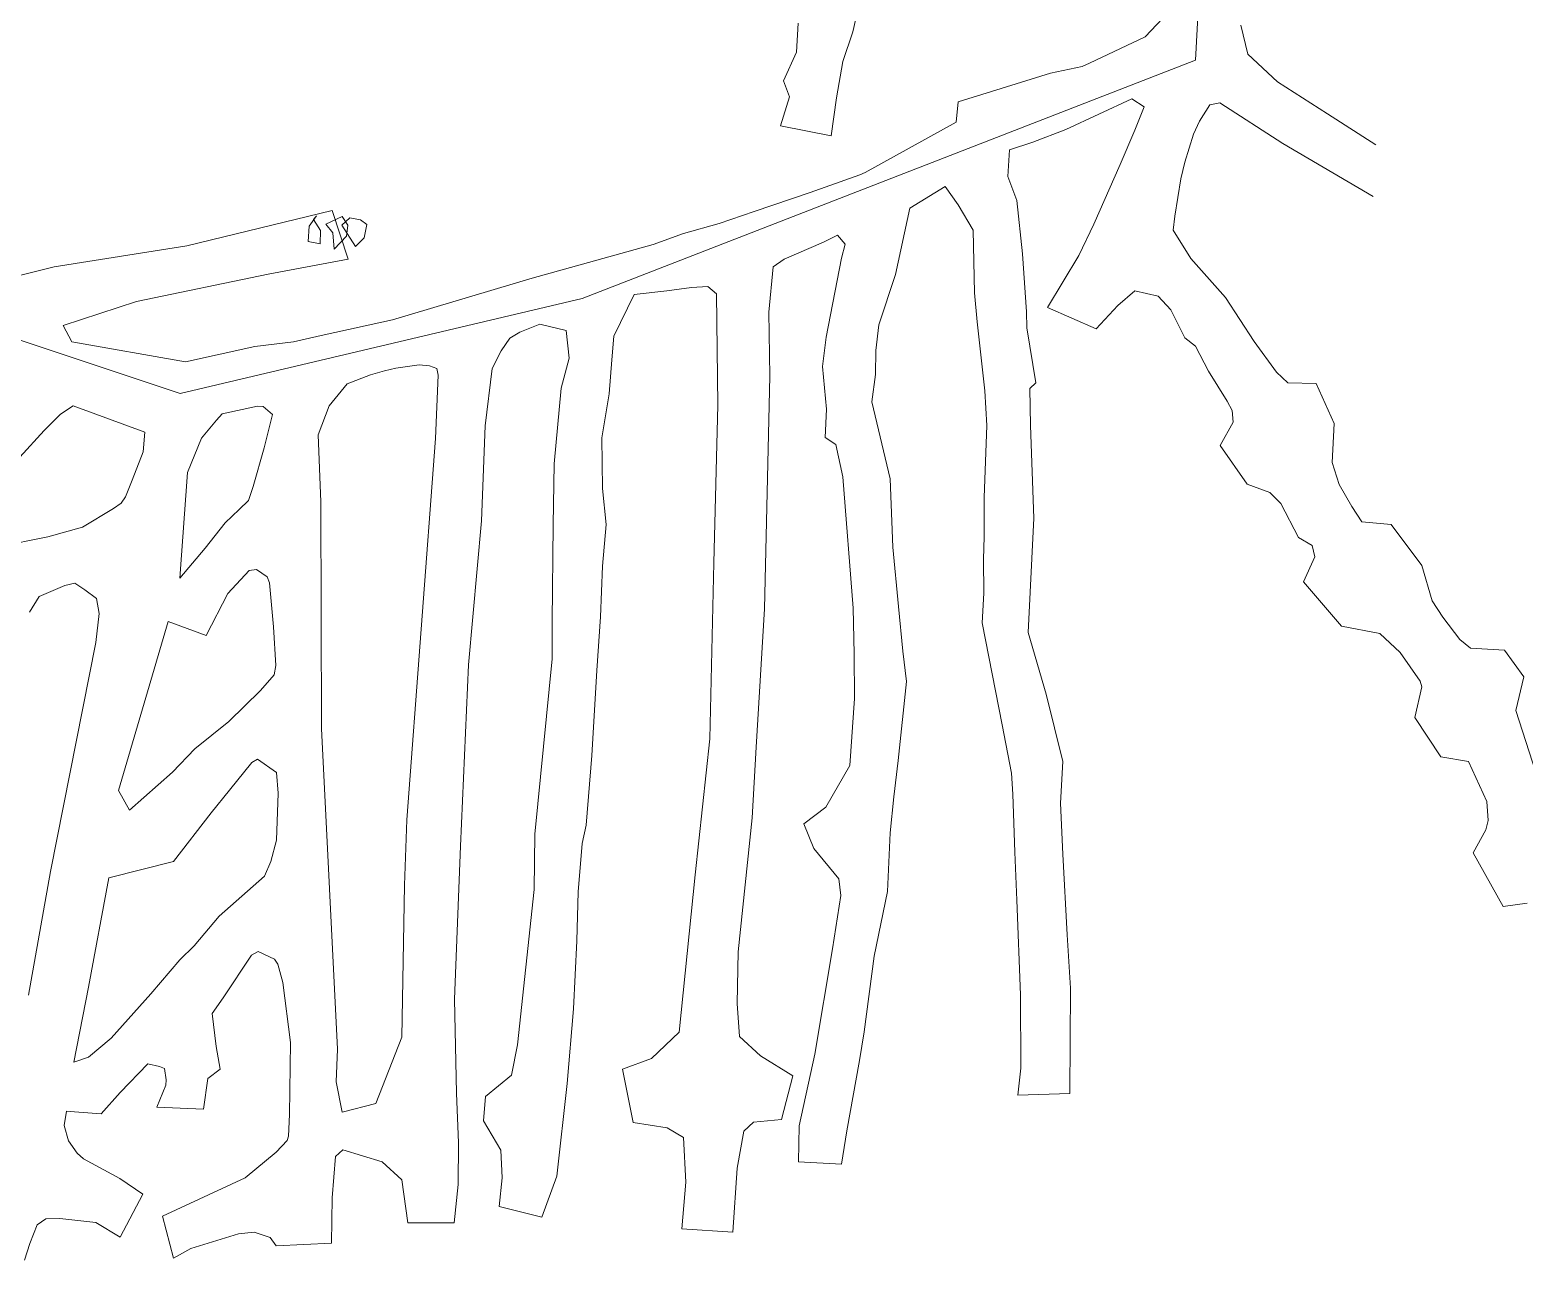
# Model space of a CAD drawing. Header units: metres. Extents: x 539087 to 539738, y 4477622 to 4478004.
# Drawn here: x 539239.9 to 539371.5, y 4477654.7 to 4477763 of the extents above; entities that cross this region are included whole.
import ezdxf

# ---------------------------------------------------------------- set-up
doc = ezdxf.new("R2010")
doc.units = ezdxf.units.M
for name, color, linetype, lineweight in [('GEOFENCE', 3, 'Continuous', 0), ('KAT_1440', 85, 'Continuous', 0), ('KAT_1450', 113, 'Continuous', 0)]:
    doc.layers.add(name, color=color, linetype=linetype, lineweight=lineweight)

msp = doc.modelspace()

# ---------------------------------------------------------------- linework, layer by layer
at = {"layer": 'GEOFENCE'}
for p, q in [((539345.99, 4477822.56, 1447.53), (539342.55, 4477760.35)), ((539342.55, 4477760.35), (539288.54, 4477739.4)), ((539253.16, 4477731.02), (539226.98, 4477739.75)), ((539288.54, 4477739.4), (539253.16, 4477731.02))]:
    msp.add_line(p, q, dxfattribs=at)
at = {"layer": 'KAT_1440'}
for p, q in [((539312.91, 4477765.19, 1442.68), (539312.37, 4477762.87, 1443.38)), ((539338.11, 4477762.41, 1441.22), (539340.18, 4477764.59, 1440.86)), ((539307.41, 4477761.06, 1443.37), (539307.58, 4477763.61, 1442.64)), ((539312.37, 4477762.87, 1443.38), (539311.51, 4477760.25, 1443.37)), ((539347.16, 4477760.9, 1441.02), (539346.53, 4477763.45, 1440.86)), ((539333.21, 4477760.11, 1441.79), (539338.11, 4477762.41, 1441.22)), ((539307.41, 4477761.06, 1443.37), (539306.28, 4477758.55, 1443.79)), ((539310.95, 4477757.05, 1443.82), (539311.51, 4477760.25, 1443.37)), ((539333.21, 4477760.11, 1441.79), (539332.58, 4477759.82, 1442.1)), ((539349.78, 4477758.45, 1440.93), (539347.16, 4477760.9, 1441.02)), ((539306.28, 4477758.55, 1443.79), (539306.8, 4477757.15, 1443.93)), ((539329.77, 4477759.21, 1441.5), (539324.59, 4477757.62, 1442.39)), ((539332.58, 4477759.82, 1442.1), (539329.77, 4477759.21, 1441.5)), ((539324.59, 4477757.62, 1442.39), (539321.64, 4477756.7, 1442.41)), ((539354.18, 4477755.64, 1440.53), (539349.78, 4477758.45, 1440.93)), ((539306.8, 4477757.15, 1443.93), (539306.02, 4477754.57, 1444.04)), ((539310.46, 4477753.71, 1444.04), (539310.95, 4477757.05, 1443.82)), ((539321.64, 4477756.7, 1442.41), (539321.48, 4477754.92, 1442.53)), ((539331.12, 4477754.27, 1442.26), (539336.94, 4477756.96, 1441.63)), ((539338.03, 4477756.25, 1441.84), (539336.94, 4477756.96, 1441.63)), ((539338.03, 4477756.25, 1441.84), (539337.22, 4477754.2, 1441.55)), ((539342.9, 4477754.99, 1441.44), (539343.81, 4477756.44, 1441.59)), ((539344.68, 4477756.6, 1441.02), (539343.81, 4477756.44, 1441.59)), ((539344.68, 4477756.6, 1441.02), (539350.23, 4477753.03, 1440.73)), ((539313.48, 4477750.49, 1443), (539321.48, 4477754.92, 1442.53)), ((539342.38, 4477753.86, 1441.5), (539342.9, 4477754.99, 1441.44)), ((539358.43, 4477752.9, 1440.06), (539354.18, 4477755.64, 1440.53)), ((539306.02, 4477754.57, 1444.04), (539310.46, 4477753.71, 1444.04)), ((539328.24, 4477753.15, 1442.39), (539331.12, 4477754.27, 1442.26)), ((539337.22, 4477754.2, 1441.55), (539335.93, 4477751.17, 1441.53)), ((539341.61, 4477751.38, 1441.53), (539342.38, 4477753.86, 1441.5)), ((539326.04, 4477750.11, 1442.61), (539326.17, 4477752.48, 1442.65)), ((539328.24, 4477753.15, 1442.39), (539326.17, 4477752.48, 1442.65)), ((539350.23, 4477753.03, 1440.73), (539358.18, 4477748.37, 1439.82)), ((539335.93, 4477751.17, 1441.53), (539333.61, 4477745.93, 1441.49)), ((539341.25, 4477749.93, 1441.39), (539341.61, 4477751.38, 1441.53)), ((539313, 4477750.26, 1443.17), (539308.62, 4477748.73, 1443.32)), ((539313.48, 4477750.49, 1443), (539313, 4477750.26, 1443.17)), ((539326.83, 4477748.02, 1442.85), (539326.04, 4477750.11, 1442.61)), ((539340.72, 4477746.62, 1441.17), (539341.25, 4477749.93, 1441.39)), ((539308.62, 4477748.73, 1443.32), (539303.7, 4477747.05, 1443.68)), ((539317.41, 4477747.34, 1442.85), (539320.5, 4477749.24, 1444.12)), ((539320.5, 4477749.24, 1444.12), (539321.64, 4477747.63, 1442.61)), ((539327.32, 4477743.33, 1443.03), (539326.83, 4477748.02, 1442.85)), ((539303.7, 4477747.05, 1443.68), (539300.62, 4477745.99, 1444.06)), ((539316.13, 4477741.5, 1443.43), (539317.41, 4477747.34, 1442.85)), ((539321.64, 4477747.63, 1442.61), (539322.98, 4477745.41, 1442.62)), ((539300.62, 4477745.99, 1444.06), (539297.46, 4477745.11, 1444.39)), ((539322.98, 4477745.41, 1442.62), (539323.09, 4477739.87, 1442.83)), ((539333.61, 4477745.93, 1441.49), (539332.28, 4477743.17, 1441.49)), ((539340.57, 4477745.41, 1441.34), (539340.72, 4477746.62, 1441.17)), ((539342.15, 4477742.91, 1441.4), (539340.57, 4477745.41, 1441.34)), ((539284.14, 4477741.17, 1445.22), (539294.8, 4477744.14, 1444.4)), ((539294.8, 4477744.14, 1444.4), (539297.46, 4477745.11, 1444.39)), ((539306.32, 4477742.85, 1443.98), (539309.8, 4477744.34, 1443.98)), ((539309.8, 4477744.34, 1443.98), (539311.04, 4477744.95, 1443.62)), ((539311.04, 4477744.95, 1443.62), (539311.71, 4477744.17, 1443.54)), ((539311.71, 4477744.17, 1443.54), (539311.37, 4477742.93, 1443.61)), ((539305.37, 4477742.17, 1444.2), (539306.32, 4477742.85, 1443.98)), ((539311.37, 4477742.93, 1443.61), (539310.03, 4477735.99, 1443.55)), ((539327.68, 4477738.2, 1443.26), (539327.32, 4477743.33, 1443.03)), ((539332.28, 4477743.17, 1441.49), (539329.52, 4477738.58, 1441.49)), ((539345.19, 4477739.46, 1441.59), (539342.15, 4477742.91, 1441.4)), ((539304.97, 4477738.19, 1444.61), (539305.37, 4477742.17, 1444.2)), ((539314.68, 4477737.06, 1443.55), (539316.13, 4477741.5, 1443.43)), ((539271.85, 4477737.51, 1445.64), (539284.14, 4477741.17, 1445.22)), ((539295.99, 4477740.05, 1444.29), (539298.18, 4477740.35, 1444.29)), ((539298.18, 4477740.35, 1444.29), (539299.61, 4477740.43, 1444.29)), ((539299.61, 4477740.43, 1444.29), (539300.39, 4477739.79, 1444.39)), ((539291.33, 4477736.07, 1444.96), (539293.12, 4477739.73, 1444.64)), ((539295.99, 4477740.05, 1444.29), (539293.12, 4477739.73, 1444.64)), ((539300.39, 4477739.79, 1444.39), (539300.5, 4477730, 1444.82)), ((539323.09, 4477739.87, 1442.83), (539323.32, 4477737.32, 1444.62)), ((539335.7, 4477738.78, 1441.24), (539337.21, 4477740.05, 1441.46)), ((539337.21, 4477740.05, 1441.46), (539339.25, 4477739.59, 1441.38)), ((539339.25, 4477739.59, 1441.38), (539340.39, 4477738.4, 1441.35)), ((539347.7, 4477735.59, 1441.93), (539345.19, 4477739.46, 1441.59)), ((539265.56, 4477736.12, 1446.32), (539271.85, 4477737.51, 1445.64)), ((539305.06, 4477732.54, 1444.77), (539304.97, 4477738.19, 1444.61)), ((539327.69, 4477736.79, 1443.18), (539327.68, 4477738.2, 1443.26)), ((539329.52, 4477738.58, 1441.49), (539333.8, 4477736.71, 1441.49)), ((539333.8, 4477736.71, 1441.49), (539335.7, 4477738.78, 1441.24)), ((539340.39, 4477738.4, 1441.35), (539341.62, 4477735.93, 1441.74)), ((539282.18, 4477735.88, 1445.39), (539283.07, 4477736.42, 1445.3)), ((539283.07, 4477736.42, 1445.3), (539284.81, 4477737.12, 1445.3)), ((539284.81, 4477737.12, 1445.3), (539287.15, 4477736.58, 1445.48)), ((539287.15, 4477736.58, 1445.48), (539287.41, 4477734.14, 1445.13)), ((539314.4, 4477734.82, 1443.74), (539314.68, 4477737.06, 1443.55)), ((539323.32, 4477737.32, 1444.62), (539324.01, 4477731.25, 1443.11)), ((539328.5, 4477731.97, 1443.24), (539327.69, 4477736.79, 1443.18)), ((539243.61, 4477735.56, 1450.49), (539253.62, 4477733.81, 1448.51)), ((539253.62, 4477733.81, 1448.51), (539259.72, 4477735.17, 1447.36)), ((539259.72, 4477735.17, 1447.36), (539263.13, 4477735.56, 1446.75)), ((539263.13, 4477735.56, 1446.75), (539265.56, 4477736.12, 1446.32)), ((539281.41, 4477734.77, 1445.41), (539282.18, 4477735.88, 1445.39)), ((539291.16, 4477733.99, 1445.03), (539291.33, 4477736.07, 1444.96)), ((539310.03, 4477735.99, 1443.55), (539309.72, 4477733.41, 1443.51)), ((539341.62, 4477735.93, 1441.74), (539342.56, 4477735.2, 1441.72)), ((539342.56, 4477735.2, 1441.72), (539343.7, 4477732.99, 1441.8)), ((539349.68, 4477732.91, 1442.14), (539347.7, 4477735.59, 1441.93)), ((539272.15, 4477733.25, 1445.3), (539274.21, 4477733.56, 1445.3)), ((539274.21, 4477733.56, 1445.3), (539275.1, 4477733.47, 1445.41)), ((539280.62, 4477733.23, 1445.48), (539281.41, 4477734.77, 1445.41)), ((539287.41, 4477734.14, 1445.13), (539286.71, 4477731.5, 1445.52)), ((539290.93, 4477730.98, 1445.26), (539291.16, 4477733.99, 1445.03)), ((539314.37, 4477732.7, 1443.52), (539314.4, 4477734.82, 1443.74)), ((539269.93, 4477732.66, 1445.3), (539267.85, 4477731.86, 1446.15)), ((539271.16, 4477733.01, 1445.75), (539269.93, 4477732.66, 1445.3)), ((539272.15, 4477733.25, 1445.3), (539271.16, 4477733.01, 1445.75)), ((539275.1, 4477733.47, 1445.41), (539275.77, 4477733.22, 1445.48)), ((539275.87, 4477732.65, 1445.57), (539275.63, 4477727.07, 1445.72)), ((539275.77, 4477733.22, 1445.48), (539275.87, 4477732.65, 1445.57)), ((539280.01, 4477728.18, 1445.73), (539280.62, 4477733.23, 1445.48)), ((539304.6, 4477712.06, 1444.76), (539305.06, 4477732.54, 1444.77)), ((539309.72, 4477733.41, 1443.51), (539310.06, 4477729.63, 1443.45)), ((539314.04, 4477730.28, 1443.58), (539314.37, 4477732.7, 1443.52)), ((539343.7, 4477732.99, 1441.8), (539345.33, 4477730.34, 1442.19)), ((539350.69, 4477731.95, 1442.18), (539349.68, 4477732.91, 1442.14)), ((539266.28, 4477729.95, 1446.64), (539267.85, 4477731.86, 1446.15)), ((539286.71, 4477731.5, 1445.52), (539286.09, 4477724.82, 1445.62)), ((539290.28, 4477727.11, 1445.66), (539290.93, 4477730.98, 1445.26)), ((539324.01, 4477731.25, 1443.11), (539324.17, 4477728.2, 1443.35)), ((539327.97, 4477731.47, 1443.29), (539328.5, 4477731.97, 1443.24)), ((539328.02, 4477728.21, 1443.3), (539327.97, 4477731.47, 1443.29)), ((539353.18, 4477731.9, 1442.08), (539350.69, 4477731.95, 1442.18)), ((539354.76, 4477728.37, 1442.06), (539353.18, 4477731.9, 1442.08)), ((539243.73, 4477729.94, 1450.95), (539250.05, 4477727.62, 1448.54)), ((539259.96, 4477729.9, 1447.44), (539256.87, 4477729.24, 1448.02)), ((539259.96, 4477729.9, 1447.44), (539260.48, 4477729.89, 1446.64)), ((539260.48, 4477729.89, 1446.64), (539261.29, 4477729.17, 1446.65)), ((539265.31, 4477727.38, 1446.7), (539266.28, 4477729.95, 1446.64)), ((539300.5, 4477730, 1444.82), (539300.14, 4477716.11, 1444.83)), ((539310.06, 4477729.63, 1443.45), (539309.95, 4477727.14, 1443.27)), ((539315.67, 4477723.51, 1443.44), (539314.04, 4477730.28, 1443.58)), ((539345.33, 4477730.34, 1442.19), (539345.78, 4477729.52, 1442.04)), ((539256.37, 4477728.68, 1448.17), (539255.04, 4477727.08, 1448.53)), ((539256.87, 4477729.24, 1448.02), (539256.37, 4477728.68, 1448.17)), ((539261.29, 4477729.17, 1446.65), (539260.55, 4477726.23, 1446.6)), ((539345.85, 4477728.5, 1442.16), (539344.71, 4477726.46, 1442.13)), ((539345.78, 4477729.52, 1442.04), (539345.85, 4477728.5, 1442.16)), ((539354.59, 4477724.95, 1441.95), (539354.76, 4477728.37, 1442.06)), ((539249.9, 4477725.9, 1448.58), (539250.05, 4477727.62, 1448.54)), ((539255.04, 4477727.08, 1448.53), (539253.79, 4477724.07, 1448.56)), ((539265.55, 4477721.49, 1446.8), (539265.31, 4477727.38, 1446.7)), ((539275.63, 4477727.07, 1445.72), (539273.1, 4477693.49, 1446.58)), ((539279.69, 4477719.81, 1445.77), (539280.01, 4477728.18, 1445.73)), ((539290.34, 4477722.67, 1445.8), (539290.28, 4477727.11, 1445.66)), ((539309.95, 4477727.14, 1443.27), (539310.87, 4477726.54, 1443.42)), ((539324.17, 4477728.2, 1443.35), (539323.95, 4477721.88, 1443.25)), ((539328.32, 4477720.06, 1443.19), (539328.02, 4477728.21, 1443.3)), ((539248.92, 4477723.39, 1448.65), (539249.9, 4477725.9, 1448.58)), ((539260.55, 4477726.23, 1446.6), (539259.6, 4477722.85, 1446.71)), ((539310.87, 4477726.54, 1443.42), (539311.51, 4477723.68, 1443.17)), ((539344.71, 4477726.46, 1442.13), (539347.09, 4477723.04, 1442.29)), ((539286.09, 4477724.82, 1445.62), (539286.01, 4477719.45, 1445.35)), ((539355.21, 4477723.02, 1441.98), (539354.59, 4477724.95, 1441.95)), ((539248.35, 4477721.94, 1448.69), (539248.92, 4477723.39, 1448.65)), ((539253.12, 4477714.77, 1447.06), (539253.79, 4477724.07, 1448.56)), ((539311.51, 4477723.68, 1443.17), (539312.4, 4477712.13, 1443.03)), ((539315.9, 4477717.5, 1443.32), (539315.67, 4477723.51, 1443.44)), ((539347.09, 4477723.04, 1442.29), (539349.09, 4477722.32, 1442.27)), ((539356.32, 4477721.07, 1442.14), (539355.21, 4477723.02, 1441.98)), ((539247.96, 4477721.38, 1448.73), (539248.35, 4477721.94, 1448.69)), ((539259.6, 4477722.85, 1446.71), (539259.16, 4477721.62, 1446.75)), ((539290.66, 4477719.49, 1445.57), (539290.34, 4477722.67, 1445.8)), ((539323.95, 4477721.88, 1443.25), (539323.93, 4477718.43, 1443.14)), ((539349.09, 4477722.32, 1442.27), (539350.05, 4477721.35, 1442.12)), ((539244.55, 4477719.25, 1448.9), (539247.3, 4477720.89, 1448.77)), ((539247.3, 4477720.89, 1448.77), (539247.96, 4477721.38, 1448.73)), ((539258.35, 4477720.81, 1446.8), (539257.12, 4477719.64, 1446.86)), ((539259.16, 4477721.62, 1446.75), (539258.35, 4477720.81, 1446.8)), ((539265.59, 4477701.54, 1446.54), (539265.55, 4477721.49, 1446.8)), ((539350.05, 4477721.35, 1442.12), (539351.63, 4477718.36, 1442.17)), ((539357.18, 4477719.72, 1442.11), (539356.32, 4477721.07, 1442.14)), ((539241.51, 4477718.4, 1449.03), (539244.55, 4477719.25, 1448.9)), ((539257.12, 4477719.64, 1446.86), (539255.36, 4477717.4, 1446.96)), ((539278.53, 4477707.14, 1445.03), (539279.69, 4477719.81, 1445.77)), ((539286.01, 4477719.45, 1445.35), (539285.92, 4477710.96, 1445.63)), ((539290.33, 4477715.83, 1445.56), (539290.66, 4477719.49, 1445.57)), ((539327.83, 4477709.99, 1443.63), (539328.32, 4477720.06, 1443.19)), ((539359.78, 4477719.5, 1442.13), (539357.18, 4477719.72, 1442.11)), ((539362.48, 4477715.87, 1442.14), (539359.78, 4477719.5, 1442.13)), ((539235.91, 4477717.27, 1449.05), (539241.51, 4477718.4, 1449.03)), ((539323.93, 4477718.43, 1443.14), (539323.88, 4477716.4, 1442.98)), ((539351.63, 4477718.36, 1442.17), (539352.81, 4477717.63, 1442.24)), ((539255.36, 4477717.4, 1446.96), (539253.12, 4477714.77, 1447.06)), ((539316.4, 4477712.27, 1443.03), (539315.9, 4477717.5, 1443.32)), ((539353.05, 4477716.65, 1442.26), (539352.05, 4477714.44, 1442.18)), ((539352.81, 4477717.63, 1442.24), (539353.05, 4477716.65, 1442.26)), ((539257.35, 4477713.41, 1447), (539259.23, 4477715.43, 1446.94)), ((539259.23, 4477715.43, 1446.94), (539259.87, 4477715.52, 1446.85)), ((539259.87, 4477715.52, 1446.85), (539260.81, 4477714.88, 1446.6)), ((539290.17, 4477711.38, 1445.64), (539290.33, 4477715.83, 1445.56)), ((539300.14, 4477716.11, 1444.83), (539299.79, 4477700.63, 1444.58)), ((539323.88, 4477716.4, 1442.98), (539323.92, 4477713.44, 1443.34)), ((539363.38, 4477712.77, 1442.12), (539362.48, 4477715.87, 1442.14)), ((539243.01, 4477714.12, 1449.03), (539240.75, 4477713.17, 1449.05)), ((539243.89, 4477714.34, 1448.99), (539243.01, 4477714.12, 1449.03)), ((539244.76, 4477713.74, 1448.95), (539243.89, 4477714.34, 1448.99)), ((539260.81, 4477714.88, 1446.6), (539261.02, 4477714.36, 1446.6)), ((539261.02, 4477714.36, 1446.6), (539261.38, 4477710.48, 1446.5)), ((539352.05, 4477714.44, 1442.18), (539355.41, 4477710.55, 1442.24)), ((539239.9, 4477711.78, 1449.02), (539240.75, 4477713.17, 1449.05)), ((539245.78, 4477712.98, 1448.9), (539244.76, 4477713.74, 1448.95)), ((539246.03, 4477711.65, 1448.9), (539245.78, 4477712.98, 1448.9)), ((539255.46, 4477709.71, 1447.6), (539257.35, 4477713.41, 1447)), ((539323.92, 4477713.44, 1443.34), (539323.78, 4477710.84, 1443.48)), ((539364.33, 4477711.33, 1442.21), (539363.38, 4477712.77, 1442.12)), ((539245.72, 4477709.1, 1448.9), (539246.03, 4477711.65, 1448.9)), ((539289.85, 4477706.64, 1445.21), (539290.17, 4477711.38, 1445.64)), ((539303.86, 4477699.9, 1444.58), (539304.6, 4477712.06, 1444.76)), ((539312.4, 4477712.13, 1443.03), (539312.49, 4477708.1, 1443.16)), ((539316.79, 4477708.35, 1442.99), (539316.4, 4477712.27, 1443.03)), ((539365.82, 4477709.38, 1442.32), (539364.33, 4477711.33, 1442.21)), ((539252.11, 4477710.96, 1447.6), (539247.72, 4477696.07, 1448.58)), ((539252.11, 4477710.96, 1447.6), (539255.46, 4477709.71, 1447.6)), ((539261.38, 4477710.48, 1446.5), (539261.58, 4477707.09, 1446.25)), ((539285.92, 4477710.96, 1445.63), (539285.91, 4477707.66, 1445.12)), ((539323.78, 4477710.84, 1443.48), (539325.54, 4477701.85, 1443.41)), ((539329.41, 4477704.57, 1443.73), (539327.83, 4477709.99, 1443.63)), ((539355.41, 4477710.55, 1442.24), (539358.79, 4477709.9, 1442.17)), ((539358.79, 4477709.9, 1442.17), (539360.56, 4477708.23, 1442.07)), ((539241.73, 4477688.96, 1448.56), (539245.72, 4477709.1, 1448.9)), ((539366.77, 4477708.62, 1442.5), (539365.82, 4477709.38, 1442.32)), ((539369.75, 4477708.43, 1442.53), (539366.77, 4477708.62, 1442.5)), ((539285.91, 4477707.66, 1445.12), (539284.37, 4477692.25, 1445.31)), ((539312.49, 4477708.1, 1443.16), (539312.53, 4477704.19, 1443.54)), ((539317.09, 4477705.67, 1443.31), (539316.79, 4477708.35, 1442.99)), ((539360.56, 4477708.23, 1442.07), (539362.32, 4477705.69, 1442.09)), ((539371.46, 4477706.07, 1442.55), (539369.75, 4477708.43, 1442.53)), ((539261.42, 4477706.25, 1446.25), (539260.22, 4477704.87, 1446.25)), ((539261.58, 4477707.09, 1446.25), (539261.42, 4477706.25, 1446.25)), ((539277.84, 4477691.17, 1446.59), (539278.53, 4477707.14, 1445.03)), ((539289.39, 4477699.16, 1445.34), (539289.85, 4477706.64, 1445.21)), ((539370.75, 4477703.13, 1442.77), (539371.46, 4477706.07, 1442.55)), ((539260.22, 4477704.87, 1446.25), (539257.44, 4477702.16, 1446.55)), ((539316.37, 4477698.73, 1443.52), (539317.09, 4477705.67, 1443.31)), ((539362.46, 4477705.21, 1442.22), (539361.87, 4477702.51, 1442.23)), ((539362.32, 4477705.69, 1442.09), (539362.46, 4477705.21, 1442.22)), ((539312.53, 4477704.19, 1443.54), (539312.13, 4477698.29, 1443.55)), ((539330.86, 4477698.63, 1443.51), (539329.41, 4477704.57, 1443.73)), ((539257.44, 4477702.16, 1446.55), (539254.46, 4477699.75, 1446.92)), ((539361.87, 4477702.51, 1442.23), (539364.16, 4477699.05, 1442.24)), ((539372.79, 4477696.76, 1442.7), (539370.75, 4477703.13, 1442.77)), ((539265.59, 4477701.54, 1446.54), (539267, 4477673.32, 1446.65)), ((539325.54, 4477701.85, 1443.41), (539326.34, 4477697.61, 1443.47)), ((539254.46, 4477699.75, 1446.92), (539252.48, 4477697.69, 1447.3)), ((539299.79, 4477700.63, 1444.58), (539298.51, 4477688.66, 1444.64)), ((539303.53, 4477693.67, 1444.63), (539303.86, 4477699.9, 1444.58)), ((539257.5, 4477696.12, 1446.96), (539259.48, 4477698.55, 1446.68)), ((539259.48, 4477698.55, 1446.68), (539259.98, 4477698.84, 1446.55)), ((539259.98, 4477698.84, 1446.55), (539261.64, 4477697.67, 1446.55)), ((539288.9, 4477693.04, 1445.6), (539289.39, 4477699.16, 1445.34)), ((539312.13, 4477698.29, 1443.55), (539310.01, 4477694.61, 1443.65)), ((539316, 4477695.51, 1443.38), (539316.37, 4477698.73, 1443.52)), ((539330.66, 4477694.96, 1443.72), (539330.86, 4477698.63, 1443.51)), ((539364.16, 4477699.05, 1442.24), (539366.58, 4477698.64, 1442.27)), ((539366.58, 4477698.64, 1442.27), (539368.21, 4477695.11, 1445.04)), ((539252.48, 4477697.69, 1447.3), (539248.69, 4477694.36, 1448.17)), ((539261.64, 4477697.67, 1446.55), (539261.78, 4477695.84, 1446.53)), ((539326.34, 4477697.61, 1443.47), (539326.47, 4477695.75, 1443.46)), ((539248.69, 4477694.36, 1448.17), (539247.72, 4477696.07, 1448.58)), ((539255.88, 4477694.1, 1447.3), (539257.5, 4477696.12, 1446.96)), ((539261.78, 4477695.84, 1446.53), (539261.63, 4477691.71, 1446.2)), ((539315.66, 4477692.35, 1443.41), (539316, 4477695.51, 1443.38)), ((539326.47, 4477695.75, 1443.46), (539326.63, 4477690.66, 1443.31)), ((539252.57, 4477689.83, 1448.17), (539255.88, 4477694.1, 1447.3)), ((539310.01, 4477694.61, 1443.65), (539308.08, 4477693.15, 1443.62)), ((539330.86, 4477690.48, 1443.55), (539330.66, 4477694.96, 1443.72)), ((539368.21, 4477695.11, 1445.04), (539368.3, 4477693.45, 1442.6)), ((539273.1, 4477693.49, 1446.58), (539272.92, 4477687.75, 1446.61)), ((539288.55, 4477691.4, 1445.54), (539288.9, 4477693.04, 1445.6)), ((539302.27, 4477681.89, 1444.4), (539303.53, 4477693.67, 1444.63)), ((539308.08, 4477693.15, 1443.62), (539308.94, 4477690.96, 1443.47)), ((539368.3, 4477693.45, 1442.6), (539368.12, 4477692.62, 1442.6)), ((539261.63, 4477691.71, 1446.2), (539261.15, 4477689.83, 1446.25)), ((539284.37, 4477692.25, 1445.31), (539284.33, 4477687.38, 1445.4)), ((539315.43, 4477687.2, 1443.8), (539315.66, 4477692.35, 1443.41)), ((539368.12, 4477692.62, 1442.6), (539367, 4477690.6, 1442.6)), ((539277.3, 4477677.71, 1446.67), (539277.84, 4477691.17, 1446.59)), ((539288.2, 4477687.16, 1445.47), (539288.55, 4477691.4, 1445.54)), ((539308.94, 4477690.96, 1443.47), (539311.15, 4477688.29, 1443.52)), ((539326.63, 4477690.66, 1443.31), (539326.83, 4477686.42, 1443.53)), ((539331.25, 4477683.38, 1443.84), (539330.86, 4477690.48, 1443.55)), ((539367, 4477690.6, 1442.6), (539369.63, 4477685.88, 1442.6)), ((539239.8, 4477678.07, 1448.47), (539241.73, 4477688.96, 1448.56)), ((539246.88, 4477688.38, 1448.33), (539252.57, 4477689.83, 1448.17)), ((539261.15, 4477689.83, 1446.25), (539260.58, 4477688.54, 1446.25)), ((539245.08, 4477678.77, 1448.47), (539246.88, 4477688.38, 1448.33)), ((539260.58, 4477688.54, 1446.25), (539256.58, 4477685.01, 1446.65)), ((539272.92, 4477687.75, 1446.61), (539272.66, 4477674.36, 1446.69)), ((539298.51, 4477688.66, 1444.64), (539297.1, 4477674.82, 1444.2)), ((539311.15, 4477688.29, 1443.52), (539311.32, 4477686.83, 1443.8)), ((539284.33, 4477687.38, 1445.4), (539282.85, 4477673.68, 1445.46)), ((539288.07, 4477682.84, 1445.56), (539288.2, 4477687.16, 1445.47)), ((539311.32, 4477686.83, 1443.8), (539310.6, 4477682.15, 1443.47)), ((539314.27, 4477681.49, 1443.61), (539315.43, 4477687.2, 1443.8)), ((539326.83, 4477686.42, 1443.53), (539327.14, 4477678.08, 1443.86)), ((539369.63, 4477685.88, 1442.6), (539371.76, 4477686.17, 1442.6)), ((539256.58, 4477685.01, 1446.65), (539254.38, 4477682.42, 1447)), ((539254.38, 4477682.42, 1447), (539253.14, 4477681.18, 1447.2)), ((539287.79, 4477676.85, 1445.58), (539288.07, 4477682.84, 1445.56)), ((539331.55, 4477678.67, 1443.8), (539331.25, 4477683.38, 1443.84)), ((539253.14, 4477681.18, 1447.2), (539250.57, 4477678.18, 1447.88)), ((539256.93, 4477677.83, 1447.2), (539259.43, 4477681.58, 1446.76)), ((539259.43, 4477681.58, 1446.76), (539260.02, 4477681.91, 1446.7)), ((539260.02, 4477681.91, 1446.7), (539261.45, 4477681.24, 1446.65)), ((539261.45, 4477681.24, 1446.65), (539261.77, 4477680.78, 1446.6)), ((539302.2, 4477677.33, 1444.24), (539302.27, 4477681.89, 1444.4)), ((539310.6, 4477682.15, 1443.47), (539309.04, 4477672.87, 1443.79)), ((539313.38, 4477674.85, 1443.74), (539314.27, 4477681.49, 1443.61)), ((539261.77, 4477680.78, 1446.6), (539262.21, 4477679.18, 1446.6)), ((539243.79, 4477672.16, 1448.48), (539245.08, 4477678.77, 1448.47)), ((539262.87, 4477673.89, 1446.66), (539262.21, 4477679.18, 1446.6)), ((539331.48, 4477669.41, 1444.08), (539331.55, 4477678.67, 1443.8)), ((539250.57, 4477678.18, 1447.88), (539247.09, 4477674.27, 1448.96)), ((539255.98, 4477676.46, 1447.88), (539256.93, 4477677.83, 1447.2)), ((539277.49, 4477669.43, 1446.72), (539277.3, 4477677.71, 1446.67)), ((539302.41, 4477674.44, 1444.2), (539302.2, 4477677.33, 1444.24)), ((539327.14, 4477678.08, 1443.86), (539327.16, 4477671.63, 1443.57)), ((539256.33, 4477673.55, 1447.88), (539255.98, 4477676.46, 1447.88)), ((539287.22, 4477670.3, 1445.82), (539287.79, 4477676.85, 1445.58)), ((539272.66, 4477674.36, 1446.69), (539270.39, 4477668.54, 1446.73)), ((539297.1, 4477674.82, 1444.2), (539294.64, 4477672.5, 1444.55)), ((539304.26, 4477672.72, 1444.19), (539302.41, 4477674.44, 1444.2)), ((539312.96, 4477672.3, 1443.7), (539313.38, 4477674.85, 1443.74)), ((539247.09, 4477674.27, 1448.96), (539245.08, 4477672.61, 1449.46)), ((539256.69, 4477671.56, 1447.88), (539256.33, 4477673.55, 1447.88)), ((539262.87, 4477673.89, 1446.66), (539262.78, 4477667.55, 1446.5)), ((539267, 4477673.32, 1446.65), (539266.88, 4477670.43, 1446.7)), ((539282.85, 4477673.68, 1445.46), (539282.34, 4477671.02, 1445.71)), ((539245.08, 4477672.61, 1449.46), (539243.79, 4477672.16, 1448.48)), ((539247.88, 4477669.51, 1449.46), (539250.3, 4477672.03, 1448.8)), ((539250.3, 4477672.03, 1448.8), (539251.34, 4477671.8, 1447.88)), ((539251.34, 4477671.8, 1447.88), (539251.78, 4477671.62, 1447.88)), ((539294.64, 4477672.5, 1444.55), (539292.09, 4477671.56, 1444.55)), ((539307.11, 4477670.97, 1444.22), (539304.26, 4477672.72, 1444.19)), ((539309.04, 4477672.87, 1443.79), (539307.65, 4477666.55, 1443.59)), ((539311.85, 4477666.12, 1443.81), (539312.96, 4477672.3, 1443.7)), ((539251.78, 4477671.62, 1447.88), (539251.92, 4477670.6, 1447.88)), ((539251.92, 4477670.6, 1447.88), (539251.91, 4477670.14, 1447.88)), ((539255.21, 4477668.04, 1447.88), (539255.59, 4477670.73, 1450.5)), ((539255.59, 4477670.73, 1450.5), (539256.69, 4477671.56, 1447.88)), ((539266.88, 4477670.43, 1446.7), (539267.41, 4477667.76, 1447.22)), ((539282.34, 4477671.02, 1445.71), (539280.04, 4477669.14, 1445.38)), ((539292.09, 4477671.56, 1444.55), (539293.05, 4477666.85, 1444.55)), ((539306.09, 4477667.11, 1444.22), (539307.11, 4477670.97, 1444.22)), ((539327.16, 4477671.63, 1443.57), (539326.92, 4477669.27, 1444.13)), ((539247.88, 4477669.51, 1449.46), (539246.2, 4477667.61, 1448.36)), ((539251.91, 4477670.14, 1447.88), (539251.1, 4477668.2, 1447.88)), ((539277.66, 4477665.06, 1446.74), (539277.49, 4477669.43, 1446.72)), ((539280.04, 4477669.14, 1445.38), (539279.85, 4477667.01, 1445.91)), ((539286.32, 4477662.12, 1445.7), (539287.22, 4477670.3, 1445.82)), ((539326.92, 4477669.27, 1444.13), (539331.48, 4477669.41, 1444.08)), ((539242.95, 4477666.58, 1448.49), (539243.14, 4477667.84, 1448.36)), ((539243.85, 4477667.8, 1448.36), (539243.14, 4477667.84, 1448.49)), ((539246.2, 4477667.61, 1448.36), (539243.85, 4477667.8, 1448.36)), ((539251.1, 4477668.2, 1447.88), (539255.21, 4477668.04, 1447.88)), ((539270.39, 4477668.54, 1446.73), (539267.41, 4477667.76, 1447.22)), ((539243.32, 4477665.23, 1448.4), (539242.95, 4477666.58, 1448.49)), ((539262.78, 4477667.55, 1446.5), (539262.71, 4477665.64, 1446.54)), ((539279.85, 4477667.01, 1445.91), (539281.39, 4477664.42, 1446.22)), ((539293.05, 4477666.85, 1444.55), (539296.04, 4477666.39, 1444.55)), ((539302.79, 4477666.1, 1444.23), (539303.62, 4477666.88, 1444.22)), ((539303.62, 4477666.88, 1444.22), (539306.09, 4477667.11, 1444.22)), ((539307.65, 4477666.55, 1443.59), (539307.6, 4477663.39, 1444)), ((539244.09, 4477664.17, 1448.38), (539243.32, 4477665.23, 1448.4)), ((539262.58, 4477665.26, 1446.51), (539261.62, 4477664.25, 1446.62)), ((539262.71, 4477665.64, 1446.54), (539262.58, 4477665.26, 1446.51)), ((539296.04, 4477666.39, 1444.55), (539297.47, 4477665.54, 1444.23)), ((539297.47, 4477665.54, 1444.23), (539297.69, 4477661.61, 1444.25)), ((539302.21, 4477662.84, 1444.25), (539302.79, 4477666.1, 1444.23)), ((539311.38, 4477663.2, 1443.74), (539311.85, 4477666.12, 1443.81)), ((539244.64, 4477663.67, 1448.35), (539244.09, 4477664.17, 1448.38)), ((539261.62, 4477664.25, 1446.62), (539258.88, 4477661.99, 1446.99)), ((539266.53, 4477660.23, 1446.63), (539266.82, 4477663.87, 1446.57)), ((539266.82, 4477663.87, 1446.57), (539267.47, 4477664.45, 1447.22)), ((539267.47, 4477664.45, 1447.22), (539270.93, 4477663.4, 1446.83)), ((539277.63, 4477661.41, 1446.74), (539277.66, 4477665.06, 1446.74)), ((539281.39, 4477664.42, 1446.22), (539281.52, 4477662, 1446.12)), ((539247.84, 4477661.92, 1449.61), (539244.64, 4477663.67, 1448.35)), ((539270.93, 4477663.4, 1446.83), (539272.66, 4477661.82, 1446.74)), ((539301.81, 4477657.21, 1444.41), (539302.21, 4477662.84, 1444.25)), ((539307.6, 4477663.39, 1444), (539311.38, 4477663.2, 1443.74)), ((539249.86, 4477660.54, 1448.13), (539247.84, 4477661.92, 1449.61)), ((539258.88, 4477661.99, 1446.99), (539251.59, 4477658.62, 1447.26)), ((539272.66, 4477661.82, 1446.74), (539273.21, 4477658.03, 1446.74)), ((539277.29, 4477658.03, 1446.74), (539277.63, 4477661.41, 1446.74)), ((539281.52, 4477662, 1446.12), (539281.23, 4477659.47, 1446.22)), ((539285.01, 4477658.52, 1446.79), (539286.32, 4477662.12, 1445.7)), ((539297.69, 4477661.61, 1444.25), (539297.33, 4477657.5, 1444.41)), ((539247.87, 4477656.76, 1448.13), (539249.86, 4477660.54, 1448.13)), ((539266.48, 4477656.25, 1446.66), (539266.53, 4477660.23, 1446.63)), ((539251.59, 4477658.62, 1447.26), (539252.58, 4477654.92, 1447.26)), ((539281.23, 4477659.47, 1446.22), (539285.01, 4477658.52, 1446.79)), ((539239.93, 4477656.22, 1448.74), (539240.58, 4477657.86, 1448.74)), ((539240.58, 4477657.86, 1448.74), (539241.32, 4477658.37, 1448.39)), ((539241.32, 4477658.37, 1448.39), (539242.56, 4477658.4, 1448.35)), ((539242.56, 4477658.4, 1448.35), (539245.74, 4477658.05, 1449.65)), ((539245.74, 4477658.05, 1449.65), (539247.87, 4477656.76, 1448.13)), ((539273.21, 4477658.03, 1446.74), (539277.29, 4477658.03, 1446.74)), ((539297.33, 4477657.5, 1444.41), (539301.81, 4477657.21, 1444.41)), ((539239.45, 4477654.74, 1448.74), (539239.93, 4477656.22, 1448.74)), ((539254.09, 4477655.78, 1447.26), (539258.29, 4477657.07, 1447.26)), ((539258.29, 4477657.07, 1447.26), (539259.66, 4477657.19, 1447.05)), ((539259.66, 4477657.19, 1447.05), (539261.08, 4477656.74, 1446.87)), ((539261.08, 4477656.74, 1446.87), (539261.6, 4477656, 1446.66)), ((539261.6, 4477656, 1446.66), (539266.48, 4477656.25, 1446.66)), ((539252.58, 4477654.92, 1447.26), (539254.09, 4477655.78, 1447.26))]:
    msp.add_line(p, q, dxfattribs=at)
at = {"layer": 'KAT_1450'}
for p, q in [((539253.74, 4477744.03, 1451.69), (539266.53, 4477747.13, 1451.82)), ((539266.53, 4477747.13, 1451.82), (539267.95, 4477742.86, 1451.82)), ((539264.52, 4477745.76, 1440.03), (539264.43, 4477744.4, 1439.44)), ((539265.15, 4477746.66, 1440.12), (539264.52, 4477745.76, 1440.03)), ((539264.9, 4477746.33, 1440.73), (539265.15, 4477746.66, 1440.12)), ((539265.5, 4477745.37, 1440.76), (539264.9, 4477746.33, 1440.73)), ((539265.49, 4477744.19, 1440.4), (539265.5, 4477745.37, 1440.76)), ((539267.43, 4477746.59, 1438.42), (539265.98, 4477745.93, 1437.46)), ((539265.98, 4477745.93, 1437.46), (539266.6, 4477745.18, 1436.82)), ((539267.39, 4477745.84, 1434.86), (539268.1, 4477746.5, 1434.99)), ((539268.59, 4477743.97, 1435.37), (539267.39, 4477745.84, 1434.86)), ((539267.91, 4477745.85, 1438.58), (539267.43, 4477746.59, 1438.42)), ((539267.79, 4477744.86, 1438.26), (539267.91, 4477745.85, 1438.58)), ((539268.1, 4477746.5, 1434.99), (539269.04, 4477746.31, 1435.01)), ((539269.04, 4477746.31, 1435.01), (539269.58, 4477745.89, 1434.93)), ((539269.58, 4477745.89, 1434.93), (539269.37, 4477744.74, 1434.81)), ((539264.43, 4477744.4, 1439.44), (539265.49, 4477744.19, 1440.4)), ((539266.6, 4477745.18, 1436.82), (539266.73, 4477743.74, 1437.39)), ((539266.73, 4477743.74, 1437.39), (539267.79, 4477744.86, 1438.26)), ((539269.37, 4477744.74, 1434.81), (539268.59, 4477743.97, 1435.37)), ((539242.08, 4477742.16, 1451.56), (539253.74, 4477744.03, 1451.69)), ((539267.95, 4477742.86, 1451.82), (539260.91, 4477741.54, 1451.8)), ((539232.97, 4477739.9, 1452), (539242.08, 4477742.16, 1451.56)), ((539260.91, 4477741.54, 1451.8), (539249.3, 4477739.13, 1451.61)), ((539249.3, 4477739.13, 1451.61), (539242.86, 4477737, 1451.56)), ((539242.86, 4477737, 1451.56), (539243.61, 4477735.56, 1450.49)), ((539242.63, 4477729.21, 1450.95), (539243.73, 4477729.94, 1450.95)), ((539241.18, 4477727.77, 1450.95), (539242.63, 4477729.21, 1450.95)), ((539239.05, 4477725.41, 1451.25), (539241.18, 4477727.77, 1450.95))]:
    msp.add_line(p, q, dxfattribs=at)

doc.saveas('drawing.dxf')
